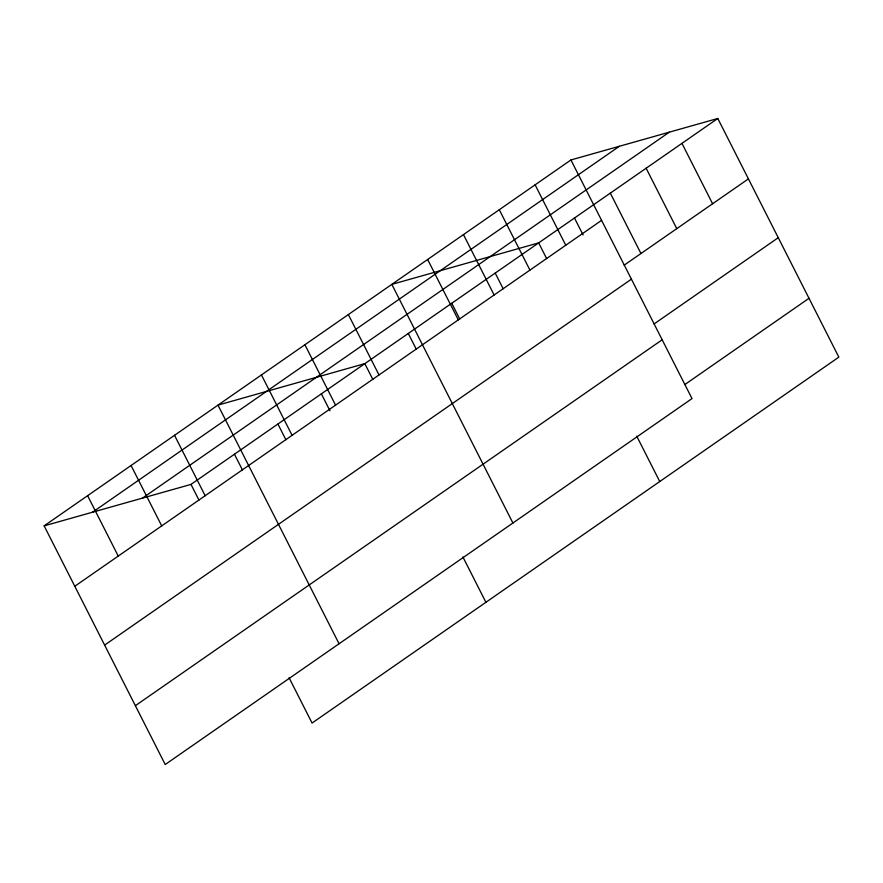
<?xml version="1.0" encoding="UTF-8"?>
<svg xmlns="http://www.w3.org/2000/svg" width="883" height="883" viewBox="0 0 883 883"><rect width="100%" height="100%" fill="white"/><g stroke="black" fill="none" stroke-linecap="round" stroke-linejoin="round"><path stroke-width="1.32" d="M570.937 159.955L692.007 398.597L165.22 764.523L44.15 525.871L570.937 159.955L717.78 118.477L838.85 357.129L312.063 723.045L289.061 677.702M92.605 512.184L619.391 146.269M142.538 498.089L669.325 132.163M44.15 525.871L190.993 484.403L717.78 118.477M74.79 586.268L601.577 220.353M624.16 265.187L748.42 178.874M104.635 645.098L631.422 279.171M654.005 324.006L778.265 237.693M135.375 705.694L662.173 339.778M684.755 384.613L809.005 298.299M681.952 143.366L712.592 203.752M646.135 168.245L676.775 228.642M610.319 193.123L640.959 253.52M574.491 218.013L583.067 234.922M535.12 184.834L565.76 245.231M546.632 258.598L538.674 242.891L391.831 284.37L512.902 523.012M636.742 436.191L659.744 481.533M499.292 209.724L529.932 270.11M495.208 273.079L503.178 288.785M463.476 234.602L494.116 294.999M451.754 303.266L459.712 318.973M427.648 259.481L458.288 319.878M408.288 333.454L416.257 349.16M348.366 314.558L379.006 374.955M372.792 379.348L364.834 363.641L217.991 405.12L339.061 643.762M462.902 556.952L485.904 602.294M304.911 344.745L335.551 405.142M321.368 393.84L329.955 410.75M261.445 374.933L292.085 435.33M277.913 424.028L285.871 439.723M234.448 454.215L242.417 469.911M174.525 435.308L205.165 495.705M190.993 484.403L198.962 500.098M131.07 465.496L161.71 525.893M87.605 495.683L118.245 556.08"/></g></svg>
